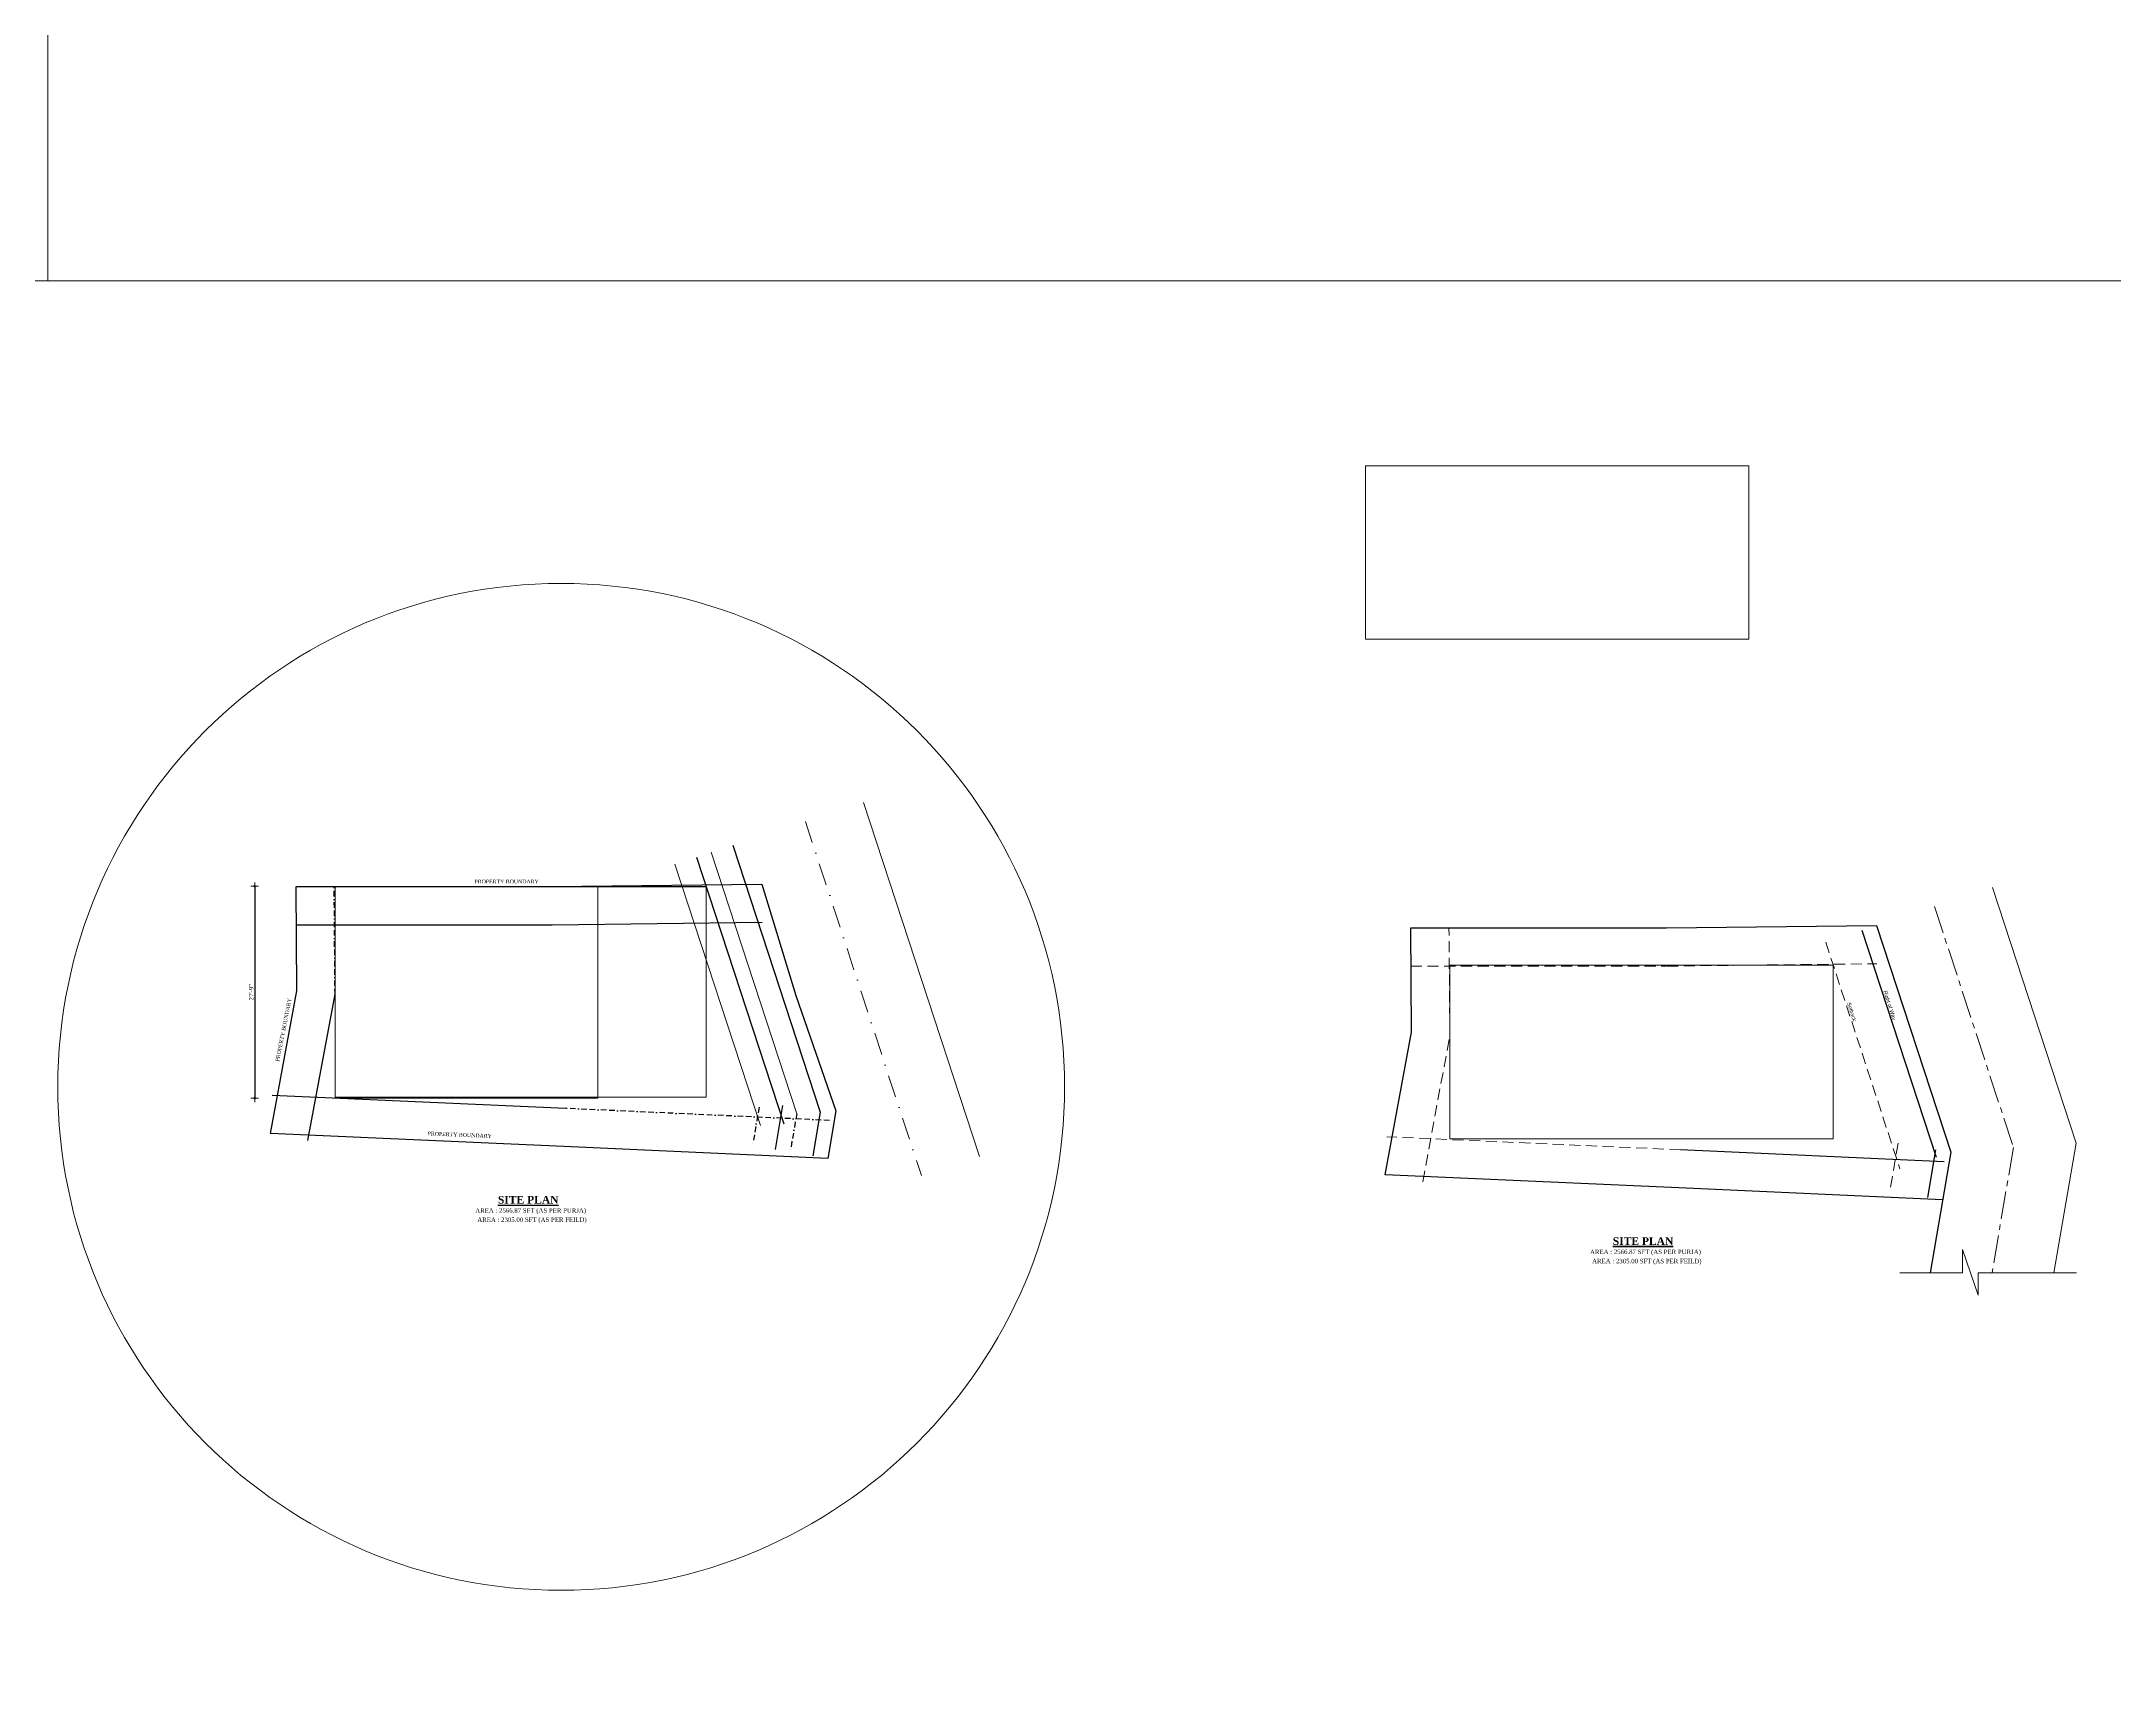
# Model space of a CAD drawing. Header units: inches. Extents: x 897 to 49934, y -34925 to -18564.
# Drawn here: x 27276 to 30534, y -28199 to -25623 of the extents above; entities that cross this region are included whole.
import ezdxf

# ---------------------------------------------------------------- set-up
doc = ezdxf.new("R2010")
doc.units = ezdxf.units.IN
doc.header["$LTSCALE"] = 35
doc.header["$MEASUREMENT"] = 0
doc.header["$PDMODE"] = 34
for name, pattern in [('BORDER2', [0.875, 0.25, -0.125, 0.25, -0.125, 0, -0.125]), ('CENTER', [2, 1.25, -0.25, 0.25, -0.25]), ('DASHDOTX2', [2, 1, -0.5, 0, -0.5]), ('DASHED', [0.75, 0.5, -0.25])]:
    doc.linetypes.add(name, pattern=pattern)
for name, color, linetype, lineweight in [('Boundary', 1, 'Continuous', 30), ('Centre', 8, 'CENTER', 5), ('Road', 3, 'Continuous', 5), ('SES-Access Road', 2, 'Continuous', 15), ('SES-CENTRE', 8, 'DASHDOTX2', 13), ('SES-DIMENSION', 142, 'Continuous', 13), ('SES-Elevation', 4, 'Continuous', 15), ('SES-Property Boundary', 2, 'Continuous', 15), ('SES-TEXT', 3, 'Continuous', 20), ('SES-TitleText', 7, 'Continuous', 40), ('SeTBACK', 2, 'DASHED', 5)]:
    doc.layers.add(name, color=color, linetype=linetype, lineweight=lineweight)
doc.styles.add('7 INCH', font='times.ttf', dxfattribs={"height": 7})
doc.styles.add('SES-ARAIL', font='times.ttf', dxfattribs={"height": 6})
doc.styles.add('SES-Title Text', font='times.ttf', dxfattribs={"height": 10})
doc.styles.add('style1', font='arial.ttf')
doc.dimstyles.new('7 INCH', dxfattribs={"dimscale": 0, "dimtxt": 7, "dimasz": 1, "dimexe": 2, "dimexo": 9, "dimgap": 2, "dimtad": 1, "dimdec": 0, "dimzin": 3, "dimdsep": 46, "dimlunit": 4, "dimtxsty": '7 INCH', "dimblk": 'DIM', "dimcen": 3, "dimdle": 3, "dimse1": 1, "dimse2": 1, "dimclrd": 256, "dimclre": 256, "dimclrt": 7, "dimadec": 1, "dimazin": 2, "dimtfac": 1, "dimtdec": 0, "dimtix": 1, "dimtofl": 0, "dimtmove": 2, "dimatfit": 3, "dimldrblk": 'ARW', "dimfxl": 2, "dimfrac": 2, "dimtolj": 2, "dimtzin": 0, "dimarcsym": 0})

# ---------------------------------------------------------------- blocks, each defined once
blk = doc.blocks.new('DIM')
at = {"layer": 'SES-DIMENSION'}
h = blk.add_hatch(color=256, dxfattribs=at)
h.paths.add_polyline_path([(0, 1.3), (0, 0), (1.3, 0, 0.414214)])
h.paths.add_polyline_path([(1.3, 0), (0, 0), (0, -1.3, 0.414214)])
h.paths.add_polyline_path([(0, 0), (-1.3, 0, 0.414214), (0, -1.3)])
h.paths.add_polyline_path([(0, 1.3, 0.414214), (-1.3, 0), (0, 0)])
for p, q in [((-6, 0), (6, 0)), ((0, 6), (0, -6))]:
    blk.add_line(p, q, dxfattribs=at)
blk.add_circle((0, 0), 1.28, dxfattribs=at)
blk = doc.blocks.new('*D832')
at = {"layer": 'Defpoints', "color": 0, "transparency": 16777216}
for p in [(27735.7, -26951), (27610.8, -27284.1), (27737, -27284.1)]:
    blk.add_point(p, dxfattribs=at)
at = {"layer": 'SES-Elevation', "lineweight": -2, "transparency": 16777216}
blk.add_line((27610.8, -26952), (27610.8, -27283.1), dxfattribs=at)
for p, rotation in [((27610.8, -26951), 90), ((27610.8, -27284.1), 270)]:
    blk.add_blockref('DIM', p, dxfattribs=dict(at, rotation=rotation))
at = {"layer": 'SES-Elevation', "color": 7, "transparency": 16777216, "insert": (27605.3, -27117.5), "char_height": 7, "attachment_point": 5, "rotation": 90, "style": '7 INCH'}
blk.add_mtext('\\A2;27\'-9"', dxfattribs=at)
blk = doc.blocks.new('ARW')
at = {"layer": 'SES-DIMENSION'}
blk.add_lwpolyline([(10, 0, 0, 6, 0), (0, 0, 0, 0, 0), (10, 0, 0, 0, 0)], format="xyseb", dxfattribs=at)

msp = doc.modelspace()

# ---------------------------------------------------------------- linework, layer by layer
at = {"linetype": 'ByBlock'}
for p, q in [((28305.33, -26905.02), (28442.67, -27324.46)), ((28362.35, -26886.35), (28499.69, -27305.79)), ((28077.7, -26951.47), (28407.68, -26947.66)), ((28407.68, -26947.66), (28461.23, -27122.65)), ((27676.96, -27115.46), (27675.7, -26951.47)), ((27675.7, -26951.47), (28320.53, -26951.47)), ((27675.7, -27011.47), (28077.7, -27011.47)), ((28078.39, -27011.46), (28408.37, -27007.65)), ((27635.39, -27339.64), (27676.96, -27115.46)), ((27694.39, -27350.58), (27737, -27120.75)), ((28461.23, -27122.65), (28524.35, -27303.97)), ((28099.59, -27300.07), (27638.04, -27279.7)), ((28440.55, -27295.65), (28428.72, -27364.69)), ((28499.69, -27305.79), (28487.86, -27374.83)), ((28524.35, -27303.97), (28511.51, -27378.88)), ((28096.94, -27360.01), (27635.39, -27339.64)), ((28511.51, -27378.88), (28096.94, -27360.01))]:
    msp.add_line(p, q, dxfattribs=at)
for p, q in [((30137.22, -27020.18), (30253.9, -27376.5)), ((30266.6, -27384), (29852.03, -27365.13)), ((30253.05, -27364.98), (30240.22, -27439.88))]:
    msp.add_line(p, q)
at = {"layer": 'Boundary'}
for p, q in [((29830.05, -27016.52), (30160.03, -27012.71)), ((30160.03, -27012.71), (30276.71, -27369.03)), ((29429.31, -27180.52), (29428.05, -27016.52)), ((29428.05, -27016.52), (29830.05, -27016.52)), ((29387.75, -27404.7), (29429.31, -27180.52)), ((30276.71, -27369.03), (30244.26, -27558.41)), ((29849.3, -27425.07), (29387.75, -27404.7)), ((30263.87, -27443.94), (29849.3, -27425.07))]:
    msp.add_line(p, q, dxfattribs=at)
at = {"layer": 'Centre'}
for p, q in [((30251.27, -26982.84), (30375.35, -27361.78)), ((30375.35, -27361.78), (30341.65, -27558.41))]:
    msp.add_line(p, q, dxfattribs=at)
at = {"layer": 'Road'}
for p, q in [((30342.5, -26952.96), (30473.99, -27354.53)), ((30473.99, -27354.53), (30439.05, -27558.41))]:
    msp.add_line(p, q, dxfattribs=at)
at = {"layer": 'SES-Access Road'}
for points in [[(32541.5, -25999.5), (27285.75, -25999.5), (27285.75, -20743.75), (32541.5, -20743.75)], [(26807.5, -25999.5), (32541.5, -25999.5), (32541.5, -28818.5), (26807.5, -28818.5)]]:
    msp.add_lwpolyline(points, close=True, dxfattribs=at)
at = {"layer": 'SES-CENTRE'}
msp.add_line((28476.39, -26849.01), (28658.66, -27405.64), dxfattribs=at)
at = {"layer": 'SES-DIMENSION', "linetype": 'ByBlock'}
for p, q in [((28567.62, -26819.13), (28749.89, -27375.77)), ((28271.11, -26916.22), (28405.68, -27327.18)), ((28328.13, -26897.55), (28462.7, -27308.51))]:
    msp.add_line(p, q, dxfattribs=at)
at = {"layer": 'SES-DIMENSION'}
for points in [[(29357.07, -26290.17), (29959.26, -26290.17), (29959.26, -26562.77), (29357.07, -26562.77)], [(27737, -26951.47), (28320.53, -26951.47), (28320.53, -27282.23), (27737, -27282.23)], [(29489.62, -27075.2), (30091.82, -27075.2), (30091.82, -27347.8), (29489.62, -27347.8)]]:
    msp.add_lwpolyline(points, close=True, dxfattribs=at)
msp.add_lwpolyline([(30196.74, -27558.41), (30295.06, -27558.41), (30295.06, -27521.75), (30319.82, -27593.46), (30319.82, -27558.41), (30474.29, -27558.41)], dxfattribs=at)
at = {"layer": 'SES-Elevation'}
msp.add_lwpolyline([(27737, -26951.47), (28149.98, -26951.47), (28149.98, -27284.07), (27737, -27284.07)], close=True, dxfattribs=at)
msp.add_circle((28092.53, -27266.25), 791.28, dxfattribs=at)
at = {"layer": 'SES-Property Boundary', "linetype": 'BORDER2', "lineweight": 30}
for p, q in [((27737, -27120.75), (27735.7, -26951.01)), ((28514.24, -27318.94), (28099.67, -27300.08)), ((28403.56, -27298.37), (28393.24, -27358.61)), ((28462.7, -27308.51), (28452.38, -27368.75))]:
    msp.add_line(p, q, dxfattribs=at)
at = {"layer": 'SeTBACK'}
for p, q in [((29489.35, -27185.8), (29488.05, -27016.06)), ((30080.2, -27038.85), (30196.88, -27395.17)), ((29428.05, -27076.52), (29830.05, -27076.52)), ((29830.75, -27076.52), (30160.73, -27072.71)), ((29446.74, -27415.63), (29489.35, -27185.8)), ((29851.95, -27365.13), (29390.4, -27344.75)), ((30193.92, -27354.84), (30181.08, -27429.75))]:
    msp.add_line(p, q, dxfattribs=at)

# ---------------------------------------------------------------- texts
at = {"style": 'SES-ARAIL'}
for s, p in [('AREA : 2566.87 SFT (AS PER PURJA)', (27957.37, -27464.03)), ('AREA : 2305.00 SFT (AS PER FEILD)', (27960.65, -27478.49))]:
    msp.add_text(s, height=7, dxfattribs=at).set_placement(p)
at = {"linetype": 'ByBlock', "insert": (27920.11, -26940.55), "char_height": 6, "width": 173.3402, "attachment_point": 1, "style": 'SES-ARAIL'}
msp.add_mtext('\\pxqc;PROPERTY BOUNDARY', dxfattribs=at)
at = {"linetype": 'ByBlock', "insert": (27636.28, -27261.02), "char_height": 6, "width": 173.3402, "attachment_point": 1, "rotation": 78.83144, "style": 'SES-ARAIL'}
msp.add_mtext('\\pxqc;PROPERTY BOUNDARY', dxfattribs=at)
at = {"insert": (27993.11, -27437.68), "char_height": 12, "width": 233, "attachment_point": 1, "style": 'SES-Title Text'}
msp.add_mtext('{\\fTimes New Roman|b1|i0|c0|p18;\\LSITE PLAN}', dxfattribs=at)
at = {"layer": 'SES-DIMENSION', "char_height": 6, "attachment_point": 1, "rotation": 288.01715, "style": 'style1'}
for s, insert in [('Setback', (30119.31, -27132.99)), ('Right of Way', (30176.33, -27114.32))]:
    msp.add_mtext_dynamic_manual_height_columns(s, width=88, gutter_width=1, heights=[0], dxfattribs=dict(at, insert=insert))
at = {"layer": 'SES-TEXT', "linetype": 'ByBlock', "insert": (27846.63, -27334.98), "char_height": 6, "width": 173.3402, "attachment_point": 1, "rotation": 357.60537, "style": 'SES-ARAIL'}
msp.add_mtext('\\pxqc;PROPERTY BOUNDARY', dxfattribs=at)
at = {"layer": 'SES-TitleText', "style": 'SES-ARAIL'}
for s, p in [('AREA : 2566.87 SFT (AS PER PURJA)', (29709.73, -27529.08)), ('AREA : 2305.00 SFT (AS PER FEILD)', (29713.01, -27543.54))]:
    msp.add_text(s, height=7, dxfattribs=at).set_placement(p)
at = {"layer": 'SES-TitleText', "insert": (29745.47, -27502.73), "char_height": 12, "width": 233, "attachment_point": 1, "style": 'SES-Title Text'}
msp.add_mtext('{\\fTimes New Roman|b1|i0|c0|p18;\\LSITE PLAN}', dxfattribs=at)

# ---------------------------------------------------------------- dimensions: what is measured, and where the dimension line sits
at = {"layer": 'SES-Elevation'}
dim = msp.add_linear_dim(base=(27610.83, -27284.07), p1=(27735.7, -26951.01), p2=(27737, -27284.07), angle=90, dimstyle='7 INCH', override={"dimscale": 1}, dxfattribs=at)
dim.commit()
dim.dimension.update_dxf_attribs({"geometry": '*D832', "text_midpoint": (27605.26, -27117.54)})

doc.saveas('drawing.dxf')
